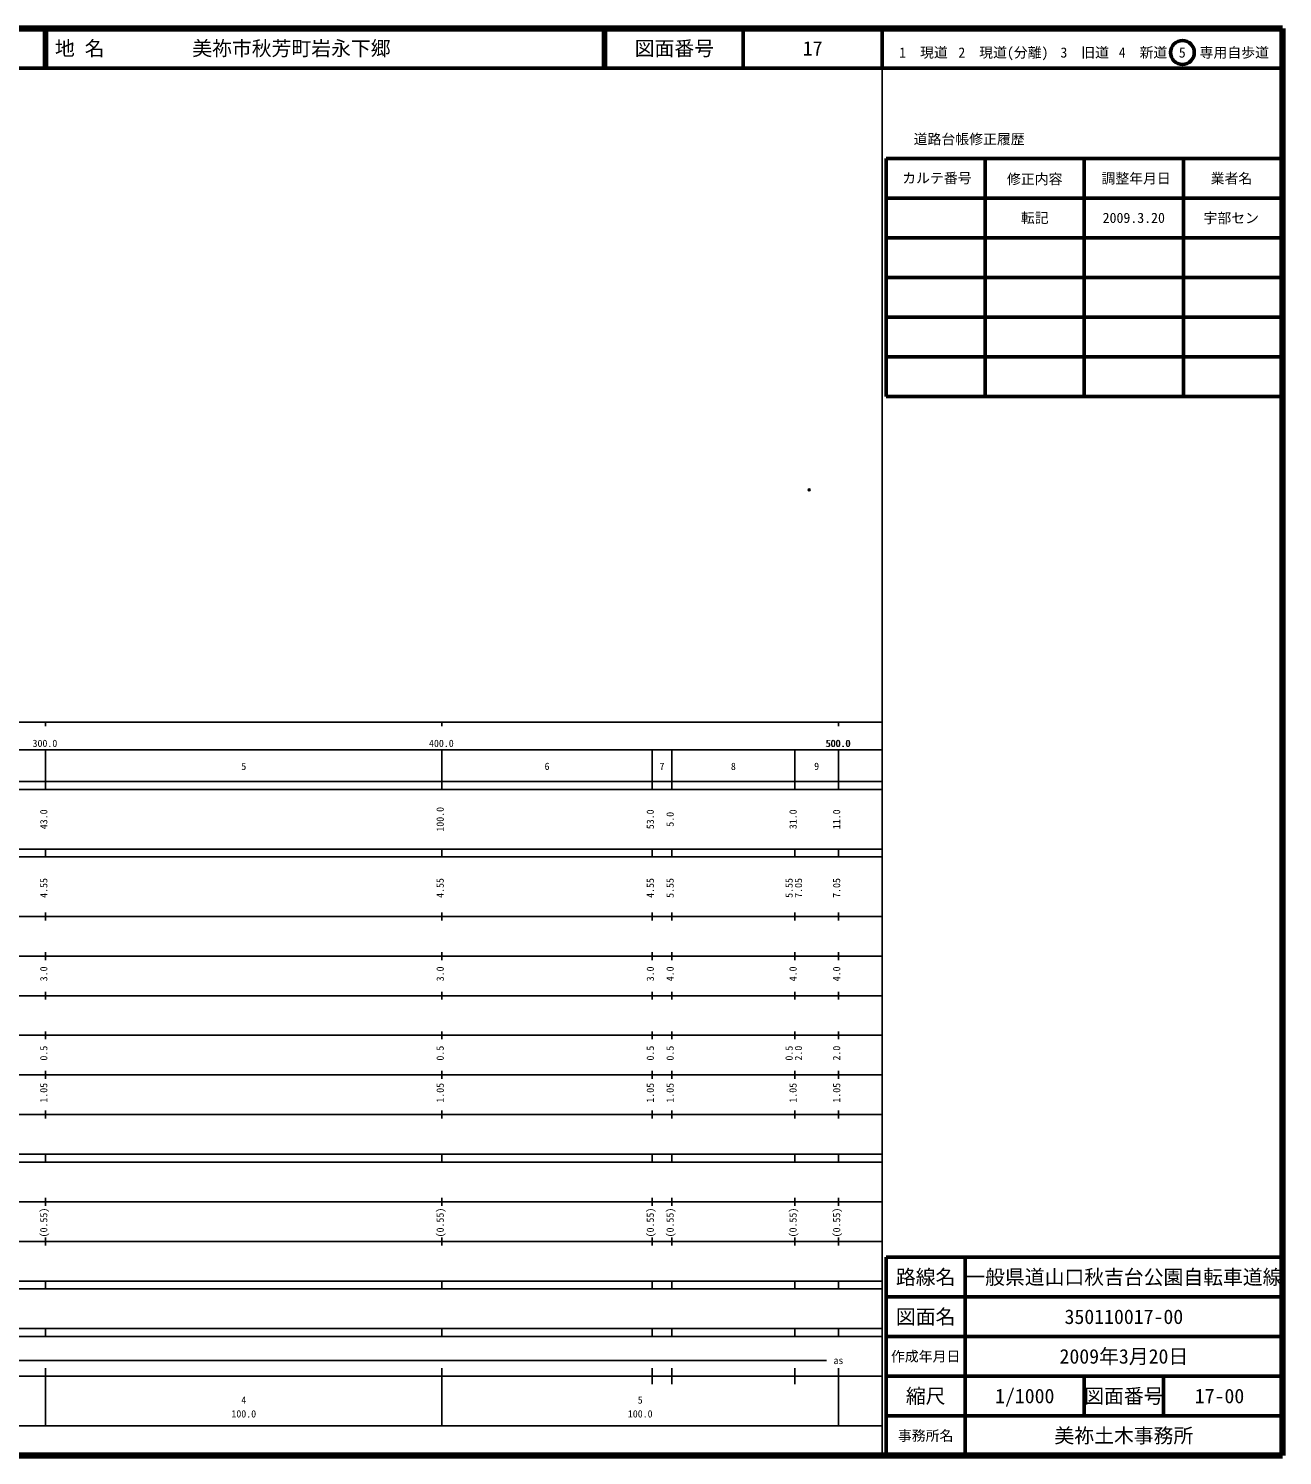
# Model space of a CAD drawing. Units: millimetres on the paper. Extents: x 40 to 680, y 20 to 380.
# Drawn here: x 363.7 to 680, y 20 to 380 of the extents above; entities that cross this region are included whole.
import ezdxf
from ezdxf.enums import TextEntityAlignment as Align

# ---------------------------------------------------------------- set-up
doc = ezdxf.new("R2010")
doc.units = ezdxf.units.MM
doc.header["$PDMODE"] = 32
doc.header["$PDSIZE"] = 0.5
doc.layers.add('M-OTRS', color=6, linetype='Continuous')
doc.layers.add('M-TTL-TXT', color=7, linetype='Continuous')
for name, color, linetype, lineweight in [('M-TTL', 2, 'Continuous', 140), ('M-TTL-BAND', 7, 'Continuous', 25), ('M-TTL-FRAM', 2, 'Continuous', 50), ('M-TTL-LINE', 7, 'Continuous', 50)]:
    doc.layers.add(name, color=color, linetype=linetype, lineweight=lineweight)
doc.styles.add('ＭＳ ゴシック', font='')
doc.styles.get('ＭＳ ゴシック').set_extended_font_data('MS Gothic')

msp = doc.modelspace()

# ---------------------------------------------------------------- linework, layer by layer
at = {"layer": 'M-OTRS'}
msp.add_point((560.629, 263.61), dxfattribs=at)
at = {"layer": 'M-TTL'}
for p, q in [((680, 380), (40, 380)), ((680, 20), (680, 380)), ((40, 20), (680, 20))]:
    msp.add_line(p, q, dxfattribs=at)
at = {"layer": 'M-TTL-BAND'}
for p, q in [((579, 20), (579, 370)), ((40, 205), (579, 205)), ((368, 205), (368, 204)), ((468, 205), (468, 204)), ((568, 205), (568, 204)), ((68, 198), (579, 198)), ((368, 188), (368, 198)), ((468, 188), (468, 198)), ((521, 188), (521, 198)), ((526, 188), (526, 198)), ((557, 188), (557, 198)), ((568, 188), (568, 198)), ((40, 190), (579, 190)), ((40, 188), (579, 188)), ((40, 173), (579, 173)), ((368, 171), (368, 173)), ((468, 171), (468, 173)), ((521, 171), (521, 173)), ((526, 171), (526, 173)), ((557, 171), (557, 173)), ((568, 171), (568, 173)), ((40, 171), (579, 171)), ((40, 156), (579, 156)), ((368, 155), (368, 157)), ((468, 155), (468, 157)), ((521, 155), (521, 157)), ((526, 155), (526, 157)), ((557, 155), (557, 157)), ((568, 155), (568, 157)), ((46, 146), (579, 146)), ((368, 145), (368, 147)), ((468, 145), (468, 147)), ((521, 145), (521, 147)), ((526, 145), (526, 147)), ((557, 145), (557, 147)), ((568, 145), (568, 147)), ((368, 135), (368, 137)), ((468, 135), (468, 137)), ((521, 135), (521, 137)), ((526, 135), (526, 137)), ((557, 135), (557, 137)), ((568, 135), (568, 137)), ((52, 136), (579, 136)), ((46, 126), (579, 126)), ((368, 125), (368, 127)), ((468, 125), (468, 127)), ((521, 125), (521, 127)), ((526, 125), (526, 127)), ((557, 125), (557, 127)), ((568, 125), (568, 127)), ((52, 116), (579, 116)), ((368, 115), (368, 117)), ((468, 115), (468, 117)), ((521, 115), (521, 117)), ((526, 115), (526, 117)), ((557, 115), (557, 117)), ((568, 115), (568, 117)), ((46, 106), (579, 106)), ((368, 105), (368, 107)), ((468, 105), (468, 107)), ((521, 105), (521, 107)), ((526, 105), (526, 107)), ((557, 105), (557, 107)), ((568, 105), (568, 107)), ((40, 96), (579, 96)), ((40, 94), (579, 94)), ((368, 94), (368, 96)), ((468, 94), (468, 96)), ((521, 94), (521, 96)), ((526, 94), (526, 96)), ((557, 94), (557, 96)), ((568, 94), (568, 96)), ((49, 84), (579, 84)), ((368, 83), (368, 85)), ((468, 83), (468, 85)), ((521, 83), (521, 85)), ((526, 83), (526, 85)), ((557, 83), (557, 85)), ((568, 83), (568, 85)), ((40, 74), (579, 74)), ((368, 73), (368, 75)), ((468, 73), (468, 75)), ((521, 73), (521, 75)), ((526, 73), (526, 75)), ((557, 73), (557, 75)), ((568, 73), (568, 75)), ((40, 64), (579, 64)), ((40, 62), (579, 62)), ((368, 62), (368, 64)), ((468, 62), (468, 64)), ((521, 62), (521, 64)), ((526, 62), (526, 64)), ((557, 62), (557, 64)), ((568, 62), (568, 64)), ((40, 52), (579, 52)), ((368, 50), (368, 52)), ((468, 50), (468, 52)), ((521, 50), (521, 52)), ((526, 50), (526, 52)), ((557, 50), (557, 52)), ((568, 50), (568, 52)), ((40, 50), (579, 50)), ((71, 44), (565, 44)), ((40, 40), (579, 40)), ((368, 27.5), (368, 42)), ((468, 27.5), (468, 42)), ((521, 38), (521, 42)), ((526, 38), (526, 42)), ((557, 38), (557, 42)), ((568, 27.5), (568, 42)), ((68, 27.5), (579, 27.5))]:
    msp.add_line(p, q, dxfattribs=at)
at = {"layer": 'M-TTL-FRAM'}
for p, q in [((580, 347.197), (580, 287.197)), ((580, 347.197), (680, 347.197)), ((580, 287.197), (680, 287.197)), ((680, 70), (580, 70)), ((580, 70), (580, 20))]:
    msp.add_line(p, q, dxfattribs=at)
at = {"layer": 'M-TTL-LINE'}
for p, q in [((367.75, 380), (367.75, 370)), ((368.25, 380), (368.25, 370)), ((508.747, 380), (508.747, 370)), ((509.247, 380), (509.247, 370)), ((543.997, 380), (543.997, 370)), ((579, 380), (579, 370)), ((40, 370), (680, 370)), ((605, 347.197), (605, 287.197)), ((630, 347.197), (630, 287.197)), ((655, 347.197), (655, 287.197)), ((580, 337.197), (680, 337.197)), ((580, 327.197), (680, 327.197)), ((580, 317.197), (680, 317.197)), ((580, 307.197), (680, 307.197)), ((580, 297.197), (680, 297.197)), ((600, 70), (600, 20)), ((680, 60), (580, 60)), ((680, 50), (580, 50)), ((680, 40), (580, 40)), ((630, 40), (630, 30)), ((650, 40), (650, 30)), ((680, 30), (580, 30))]:
    msp.add_line(p, q, dxfattribs=at)
msp.add_circle((654.763, 373.958), 3, dxfattribs=at)

# ---------------------------------------------------------------- texts
at = {"layer": 'M-TTL-BAND', "style": 'ＭＳ ゴシック'}
for s, p in [('300.0', (367.844, 198.195)), ('400.0', (467.844, 198.195)), ('500.0', (567.844, 198.195)), ('500.0', (568, 198.195)), ('5', (418, 192.405)), ('6', (494.5, 192.405)), ('7', (523.5, 192.405)), ('8', (541.5, 192.405)), ('9', (562.5, 192.405)), ('as', (568, 42.5)), ('4', (418, 32.523)), ('5', (518, 32.523)), ('100.0', (418, 29.033)), ('100.0', (518, 29.033))]:
    msp.add_text(s, height=1.833, dxfattribs=at).set_placement(p, align=Align.BOTTOM_CENTER)
for s, p in [('43.0', (369, 180.5)), ('100.0', (469, 180.5)), ('53.0', (522, 180.5)), ('5.0', (527, 180.5)), ('31.0', (558, 180.5)), ('11.0', (569, 180.5)), ('4.55', (369, 163.174)), ('4.55', (469, 163.174)), ('4.55', (522, 163.174)), ('5.55', (527, 163.174)), ('5.55', (557, 163.174)), ('7.05', (559.37, 163.174)), ('7.05', (569, 163.174)), ('3.0', (369, 141.5)), ('3.0', (469, 141.5)), ('3.0', (522, 141.5)), ('4.0', (527, 141.5)), ('4.0', (558, 141.5)), ('4.0', (569, 141.5)), ('0.5', (369, 121.5)), ('0.5', (469, 121.5)), ('0.5', (522, 121.5)), ('0.5', (527, 121.5)), ('0.5', (557, 121.5)), ('2.0', (559.37, 121.5)), ('2.0', (569, 121.5)), ('1.05', (369, 111.5)), ('1.05', (469, 111.5)), ('1.05', (522, 111.5)), ('1.05', (527, 111.5)), ('1.05', (558, 111.5)), ('1.05', (569, 111.5)), ('(0.55)', (369, 78.764)), ('(0.55)', (469, 78.764)), ('(0.55)', (522, 78.764)), ('(0.55)', (527, 78.764)), ('(0.55)', (558, 78.764)), ('(0.55)', (569, 78.764))]:
    msp.add_text(s, height=1.833, rotation=90, dxfattribs=at).set_placement(p, align=Align.BOTTOM_CENTER)
at = {"layer": 'M-TTL-TXT', "style": 'ＭＳ ゴシック'}
for s, p in [('地 名', (370.38, 375)), ('美祢市秋芳町岩永下郷', (405.024, 375))]:
    msp.add_text(s, height=3.666, dxfattribs=at).set_placement(p, align=Align.MIDDLE_LEFT)
for s, height, p in [('図面番号', 3.666, (526.622, 375)), ('17', 3.666, (561.497, 375)), ('1\u3000現道', 2.566, (589.448, 373.958)), ('2\u3000現道(分離)', 2.566, (609.619, 373.958)), ('3\u3000旧道', 2.566, (630.121, 373.958)), ('4\u3000新道', 2.566, (644.824, 373.958)), ('5\u3000専用自歩道', 2.566, (665.228, 373.958)), ('道路台帳修正履歴', 2.566, (600.968, 352.113)), ('カルテ番号', 2.566, (592.839, 342.277)), ('修正内容', 2.566, (617.509, 342.023)), ('調整年月日', 2.566, (643.089, 342.197)), ('業者名', 2.566, (667.134, 342.197)), ('転記', 2.566, (617.5, 332.245)), ('2009.3.20', 2.566, (642.5, 332.245)), ('宇部セン', 2.566, (667.077, 332.189)), ('路線名', 3.666, (590, 65)), ('路線名', 3.666, (590, 65)), ('一般県道山口秋吉台公園自転車道線', 3.666, (640, 65)), ('図面名', 3.666, (590, 55)), ('図面名', 3.666, (590, 55)), ('350110017-00', 3.666, (640, 55)), ('2009年3月20日', 3.666, (640, 45)), ('作成年月日', 2.566, (590, 45)), ('作成年月日', 2.566, (590, 45)), ('縮尺', 3.666, (590, 35)), ('縮尺', 3.666, (590, 35)), ('1/1000', 3.666, (615, 35)), ('図面番号', 3.666, (640, 35)), ('図面番号', 3.666, (640, 35)), ('17-00', 3.666, (664.125, 35)), ('事務所名', 2.566, (590, 25)), ('事務所名', 2.566, (590, 25)), ('美祢土木事務所', 3.666, (640, 25))]:
    msp.add_text(s, height=height, dxfattribs=at).set_placement(p, align=Align.MIDDLE_CENTER)

doc.saveas('drawing.dxf')
